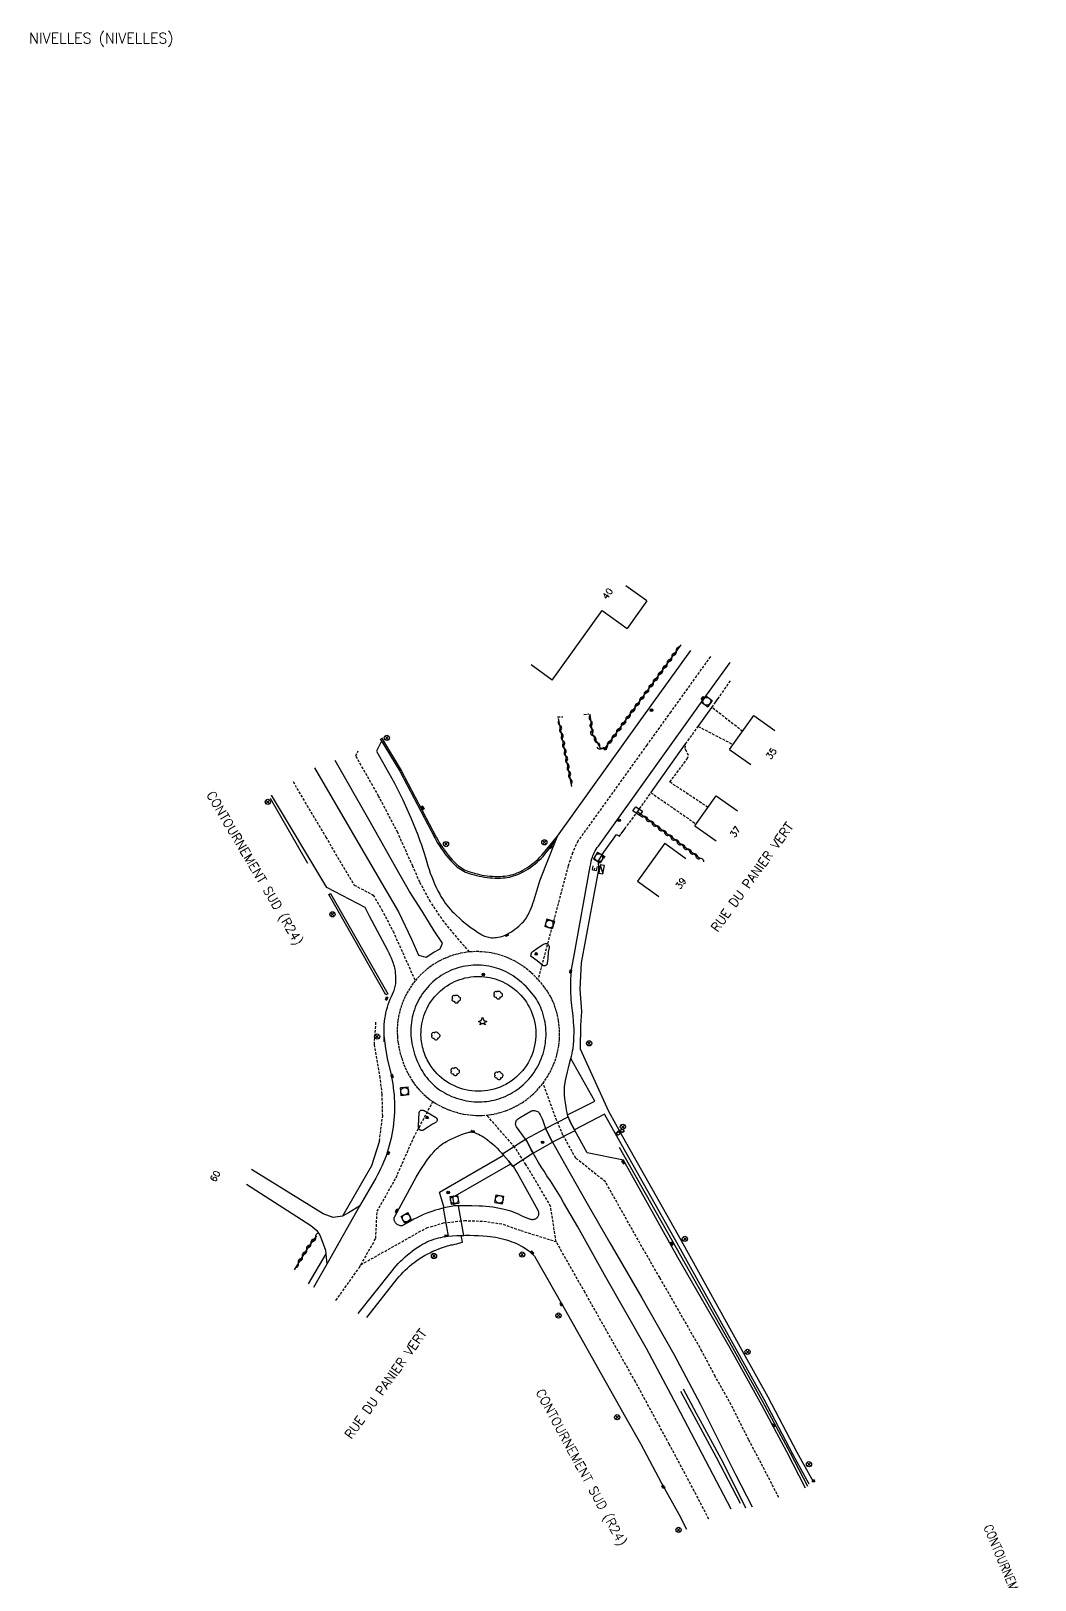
# Model space of a CAD drawing. Header units: millimetres. Extents: x 145512 to 146000, y 142000 to 142988.
# Drawn here: x 145512.2 to 145705.4, y 142440.2 to 142738.5 of the extents above; entities that cross this region are included whole.
import ezdxf
from ezdxf.enums import TextEntityAlignment as Align

# ---------------------------------------------------------------- set-up
doc = ezdxf.new("R2010")
doc.units = ezdxf.units.MM
doc.linetypes.add('DASHED', pattern=[0.75, 0.5, -0.25])
doc.layers.get('0').update_dxf_attribs({"linetype": 'CONTINUOUS'})
for name, color, linetype in [('w0001', 6, 'DASHED'), ('w0003', 5, 'CONTINUOUS'), ('w0008', 7, 'CONTINUOUS'), ('W0010', 4, 'CONTINUOUS'), ('w0014', 7, 'CONTINUOUS'), ('W0015', 2, 'CONTINUOUS'), ('W0017', 7, 'CONTINUOUS'), ('W0020', 2, 'CONTINUOUS'), ('W0101', 7, 'CONTINUOUS'), ('w0112', 1, 'DASHED'), ('w0213', 2, 'CONTINUOUS'), ('w0300', 7, 'CONTINUOUS'), ('w0303', 7, 'CONTINUOUS'), ('w0310', 3, 'CONTINUOUS'), ('w0312', 3, 'CONTINUOUS'), ('w0400', 7, 'CONTINUOUS'), ('w0412', 7, 'CONTINUOUS'), ('w0420', 7, 'CONTINUOUS'), ('w0430', 7, 'CONTINUOUS'), ('w0469', 7, 'CONTINUOUS'), ('w0851', 7, 'CONTINUOUS'), ('W0856', 7, 'CONTINUOUS'), ('W0980', 7, 'CONTINUOUS'), ('w0989', 7, 'CONTINUOUS'), ('W0991', 7, 'CONTINUOUS'), ('w1336', 3, 'CONTINUOUS'), ('w1471', 7, 'CONTINUOUS')]:
    doc.layers.add(name, color=color, linetype=linetype)
doc.styles.get("Standard").update_dxf_attribs({"font": 'romans.shx', "width": 0.85})

# ---------------------------------------------------------------- blocks, each defined once
blk = doc.blocks.new('T856')
for p, q in [((-0.125, 0), (0.125, 0)), ((0, 0.125), (0, -0.125))]:
    blk.add_line(p, q)
blk.add_ellipse((0, 0), major_axis=(-0.177, 0.177), ratio=1, start_param=3.9269908, end_param=10.2101761)
blk = doc.blocks.new('T469')
at = {"color": 0, "linetype": 'Continuous', "flags": 128}
for points in [[(-0.35, 0.35), (0.35, -0.35)], [(-0.35, -0.35), (0.35, 0.35)]]:
    blk.add_lwpolyline(points, dxfattribs=at)
at = {"color": 0, "linetype": 'Continuous'}
blk.add_circle((0, 0), 0.5, dxfattribs=at)
blk = doc.blocks.new('T400')
for p, q in [((-0.15, 0.3), (0.15, 0.3)), ((-0.15, -0.25), (-0.15, 0.3)), ((-0.15, 0.15), (0.15, 0.15)), ((-0.15, 0), (0.15, 0)), ((0.15, 0.3), (0.15, -0.25)), ((-0.15, -0.15), (0.15, -0.15)), ((-0.15, -0.25), (-0.15, -0.3)), ((-0.15, -0.3), (0.15, -0.3)), ((0.15, -0.3), (0.15, -0.25))]:
    blk.add_line(p, q)
blk = doc.blocks.new('T420')
for p, q in [((0.75, 0.75), (-0.75, 0.75)), ((-0.75, 0.75), (-0.75, -0.75)), ((0.75, 0.75), (0.75, -0.75)), ((0.75, -0.75), (-0.75, -0.75))]:
    blk.add_line(p, q)
blk.add_ellipse((0, 0), major_axis=(-0.53, 0.53), ratio=1, start_param=3.926991, end_param=10.210176)
blk = doc.blocks.new('T300')
for p, q in [((-0.8, 0.51), (-0.86, 0.34)), ((-0.86, 0.34), (-0.86, 0.17)), ((-0.86, 0.17), (-0.74, 0.06)), ((-0.69, 0.63), (-0.8, 0.51)), ((-0.8, -0.06), (-0.74, 0.06)), ((-0.74, 0.06), (-0.69, 0.11)), ((-0.57, 0.69), (-0.69, 0.63)), ((-0.46, 0.69), (-0.57, 0.69)), ((-0.29, 0.63), (-0.46, 0.69)), ((-0.29, 0.63), (-0.17, 0.74)), ((-0.23, 0.57), (-0.29, 0.63)), ((-0.17, 0.74), (-0.06, 0.8)), ((-0.06, 0.8), (0.06, 0.8)), ((0.06, 0.8), (0.23, 0.74)), ((0.23, 0.74), (0.34, 0.63)), ((0.34, 0.63), (0.4, 0.51)), ((0.46, 0.46), (0.34, 0.46)), ((0.4, 0.51), (0.4, 0.46)), ((0.57, 0.4), (0.46, 0.46)), ((0.57, 0.4), (0.69, 0.29)), ((0.69, 0.29), (0.74, 0.17)), ((0.74, 0.06), (0.69, -0.17)), ((0.74, 0.17), (0.74, 0.06)), ((-0.8, -0.17), (-0.8, -0.06)), ((-0.8, -0.23), (-0.8, -0.17)), ((-0.74, -0.34), (-0.8, -0.23)), ((-0.69, -0.4), (-0.74, -0.34)), ((-0.51, -0.46), (-0.69, -0.4)), ((-0.4, -0.46), (-0.51, -0.46)), ((-0.4, -0.46), (-0.34, -0.46)), ((-0.34, -0.46), (-0.34, -0.4)), ((-0.34, -0.51), (-0.34, -0.46)), ((-0.29, -0.63), (-0.34, -0.51)), ((-0.17, -0.74), (-0.29, -0.63)), ((-0.06, -0.8), (-0.17, -0.74)), ((0.06, -0.8), (-0.06, -0.8)), ((0.17, -0.74), (0.06, -0.8)), ((0.23, -0.69), (0.17, -0.74)), ((0.29, -0.46), (0.23, -0.46)), ((0.29, -0.63), (0.23, -0.69)), ((0.46, -0.4), (0.29, -0.46)), ((0.34, -0.51), (0.29, -0.63)), ((0.34, -0.51), (0.34, -0.46)), ((0.57, -0.34), (0.46, -0.4)), ((0.63, -0.29), (0.57, -0.34)), ((0.69, -0.17), (0.63, -0.29))]:
    blk.add_line(p, q)
blk = doc.blocks.new('T303')
for p, q in [((-0.77, 0), (-0.28, 0.21)), ((-0.28, -0.21), (-0.77, 0)), ((-0.28, 0.21), (0, 0.83)), ((0, 0.83), (0.28, 0.21)), ((0.28, 0.21), (0.83, 0)), ((0.83, 0), (0.28, -0.21)), ((-0.49, -0.63), (-0.28, -0.21)), ((0, -0.35), (-0.49, -0.63)), ((0.56, -0.63), (0, -0.35)), ((0.28, -0.21), (0.56, -0.63))]:
    blk.add_line(p, q)
blk = doc.blocks.new('t412')
for p, q in [((-0.3, 1.2), (0.3, 1.2)), ((-0.3, 1.2), (-0.3, 0.6)), ((-0.3, 0.6), (0.3, 0.6)), ((-0.3, 0.3), (0.3, 0.3)), ((-0.3, -0.3), (-0.3, 0.3)), ((0, 0.9), (0.3, 0.9)), ((0.3, 0.9), (0.3, 0.6)), ((0.3, 0.3), (0.3, -0.3)), ((0.3, -0.3), (-0.3, -0.3))]:
    blk.add_line(p, q)
blk.add_ellipse((0, 0), major_axis=(0.212, 0.212), ratio=1, start_param=5.497787, end_param=11.780972)
blk = doc.blocks.new('t430')
at = {"flags": 128}
for points in [[(0.8, 0.8), (-0.8, 0.8)], [(-0.8, 0.8), (-0.8, 0)], [(0.8, 0.8), (-0.8, 0)], [(-0.8, 0), (0.8, 0)], [(-0.4, 2.1), (0.4, 2.1)], [(-0.4, 2.1), (-0.4, 1.3)], [(-0.4, 1.7), (0, 1.7)], [(-0.4, 1.3), (0.4, 1.3)], [(0.8, 0), (0.8, 0.8)]]:
    blk.add_lwpolyline(points, dxfattribs=at)
blk = doc.blocks.new('T1471')
at = {"color": 0, "linetype": 'Continuous', "flags": 128}
blk.add_lwpolyline([(-0.75, -0.5), (-0.75, 0.5), (0.75, 0.5), (0.75, -0.5), (-0.75, -0.5)], dxfattribs=at)
blk = doc.blocks.new('T851')
for p, q in [((-0.25, -0.15), (0, 0.32)), ((0, 0.32), (0.25, -0.15)), ((-0.25, -0.15), (0.25, -0.15))]:
    blk.add_line(p, q)
for major_axis in [(-0.106, 0.106), (-0.0354, 0.0354), (-0.0236, 0.0236)]:
    blk.add_ellipse((0, 0), major_axis=major_axis, ratio=1, start_param=3.926991, end_param=10.210176)
blk = doc.blocks.new('t310o')
at = {"color": 0, "linetype": 'Continuous'}
for centre, start, end in [((-0.5, 0.38), 216.8699, 323.1304), ((0.5, -0.37), 36.8699, 143.1303)]:
    blk.add_arc(centre, 0.625, start, end, dxfattribs=at)

msp = doc.modelspace()

# ---------------------------------------------------------------- linework, layer by layer
at = {"layer": 'w0001'}
for points in [[(145642.92, 142618.02), (145640.25, 142614.3), (145635.29, 142607.39), (145630.68, 142600.99), (145617.42, 142582.5), (145616.39, 142580.26), (145615.54, 142577.71), (145609.74, 142555.86)], [(145596.54, 142561.15), (145591.66, 142566.92), (145589.05, 142570.8), (145587.02, 142574.56), (145585.65, 142577.65), (145582.75, 142584.13), (145579.08, 142591.17), (145574.67, 142598.91), (145575.17, 142599.87)], [(145562.61, 142593.94), (145568.9, 142583.28), (145574.37, 142574.02), (145578.06, 142572.1), (145579.68, 142569.29), (145581.86, 142565.13), (145586.13, 142555.6)], [(145656.08, 142456.09), (145652.66, 142462.73), (145650.28, 142467.22), (145646.92, 142473.97), (145643.85, 142479.43), (145641.29, 142484.27), (145633.18, 142498.44), (145630.1, 142503.74), (145622.72, 142516.89), (145617.02, 142521.44), (145614.54, 142525.9), (145613.09, 142529.34), (145610.71, 142535.88)], [(145570.86, 142494.06), (145575.38, 142500.41), (145575.67, 142500.93), (145578.53, 142505.99), (145578.79, 142511.22), (145582.43, 142517.69), (145585.81, 142525.38), (145589.53, 142532.33)], [(145642.6, 142451.95), (145639.82, 142457.35), (145635.01, 142466.35), (145628.48, 142478.4), (145618.79, 142495.57), (145613.22, 142505.39), (145612.18, 142512.17), (145607.43, 142520.22), (145605.24, 142523.57), (145599.87, 142529.75)], [(145575.67, 142500.93), (145588.28, 142508.02), (145591.59, 142508.98), (145595.58, 142509.43), (145599.33, 142509.31), (145603.03, 142508.74), (145606.44, 142507.51), (145613.22, 142505.39)]]:
    msp.add_lwpolyline(points, dxfattribs=at)
msp.add_lwpolyline([(145589.99, 142532.03), (145590.51, 142531.73), (145591.03, 142531.45), (145591.56, 142531.19), (145592.1, 142530.95), (145592.65, 142530.72), (145593.21, 142530.52), (145593.78, 142530.34), (145594.35, 142530.19), (145594.92, 142530.05), (145595.5, 142529.93), (145596.09, 142529.84), (145596.68, 142529.76), (145597.27, 142529.71), (145597.86, 142529.68), (145598.45, 142529.67), (145599.03, 142529.69), (145599.87, 142529.75), (145600.19, 142529.78), (145600.76, 142529.86), (145601.33, 142529.96), (145601.9, 142530.08), (145602.46, 142530.23), (145603.02, 142530.4), (145603.57, 142530.58), (145604.11, 142530.79), (145604.65, 142531.02), (145605.17, 142531.27), (145605.68, 142531.54), (145606.19, 142531.82), (145606.68, 142532.13), (145607.19, 142532.47), (145607.69, 142532.84), (145608.17, 142533.22), (145608.63, 142533.62), (145609.08, 142534.04), (145609.51, 142534.48), (145609.93, 142534.93), (145610.33, 142535.4), (145610.71, 142535.88), (145611.07, 142536.38), (145611.41, 142536.89), (145611.73, 142537.41), (145612.03, 142537.95), (145612.31, 142538.49), (145612.57, 142539.05), (145612.8, 142539.62), (145613.02, 142540.19), (145613.21, 142540.77), (145613.38, 142541.36), (145613.52, 142541.96), (145613.65, 142542.56), (145613.74, 142543.16), (145613.82, 142543.77), (145613.87, 142544.38), (145613.9, 142544.99), (145613.9, 142545.61), (145613.88, 142546.22), (145613.84, 142546.83), (145613.77, 142547.44), (145613.68, 142548.04), (145613.57, 142548.65), (145613.43, 142549.24), (145613.27, 142549.83), (145613.08, 142550.42), (145612.89, 142550.95), (145612.68, 142551.47), (145612.45, 142551.98), (145612.2, 142552.49), (145611.92, 142552.98), (145611.63, 142553.46), (145611.32, 142553.93), (145610.99, 142554.38), (145610.59, 142554.89), (145610.17, 142555.38), (145609.74, 142555.86), (145609.29, 142556.33), (145608.83, 142556.78), (145608.35, 142557.21), (145607.86, 142557.63), (145607.35, 142558.04), (145606.87, 142558.39), (145606.36, 142558.73), (145605.85, 142559.05), (145605.32, 142559.35), (145604.78, 142559.63), (145604.24, 142559.89), (145603.68, 142560.13), (145603.11, 142560.34), (145602.53, 142560.53), (145601.95, 142560.7), (145601.36, 142560.84), (145600.77, 142560.96), (145600.17, 142561.06), (145599.57, 142561.13), (145598.97, 142561.18), (145598.36, 142561.21), (145597.75, 142561.21), (145597.15, 142561.19), (145596.54, 142561.15), (145595.94, 142561.08), (145595.34, 142560.99), (145594.75, 142560.87), (145594.16, 142560.73), (145593.58, 142560.57), (145593, 142560.38), (145592.43, 142560.17), (145591.87, 142559.94), (145591.32, 142559.69), (145590.78, 142559.42), (145590.25, 142559.12), (145589.73, 142558.81), (145589.23, 142558.47), (145588.74, 142558.11), (145588.26, 142557.74), (145587.8, 142557.35), (145587.36, 142556.94), (145586.93, 142556.51), (145586.52, 142556.06), (145586.13, 142555.6), (145585.75, 142555.13), (145585.4, 142554.64), (145585.06, 142554.13), (145584.75, 142553.62), (145584.45, 142553.09), (145584.18, 142552.55), (145583.92, 142552), (145583.69, 142551.44), (145583.49, 142550.87), (145583.3, 142550.29), (145583.14, 142549.71), (145583, 142549.12), (145582.89, 142548.53), (145582.79, 142547.93), (145582.73, 142547.33), (145582.68, 142546.72), (145582.66, 142546.12), (145582.66, 142545.51), (145582.69, 142544.91), (145582.74, 142544.3), (145582.82, 142543.71), (145582.92, 142543.09), (145583.04, 142542.48), (145583.18, 142541.87), (145583.34, 142541.27), (145583.52, 142540.67), (145583.72, 142540.08), (145583.94, 142539.5), (145584.18, 142538.92), (145584.44, 142538.35), (145584.72, 142537.8), (145585.01, 142537.25), (145585.33, 142536.7), (145585.63, 142536.24), (145585.94, 142535.78), (145586.28, 142535.34), (145586.63, 142534.9), (145587, 142534.49), (145587.38, 142534.09), (145587.78, 142533.7), (145588.2, 142533.33), (145588.63, 142532.98), (145589.07, 142532.64), (145589.53, 142532.33)], close=True, dxfattribs=at)
at = {"layer": 'w0003'}
for points in [[(145579.37, 142602.18), (145583.15, 142595.94), (145589.89, 142583.11), (145590.17, 142582.58), (145590.48, 142582.06), (145590.79, 142581.55), (145591.12, 142581.05), (145591.47, 142580.56), (145591.83, 142580.07), (145592.2, 142579.6), (145592.58, 142579.14), (145592.98, 142578.69), (145593.4, 142578.25), (145593.66, 142577.99), (145593.93, 142577.74), (145594.22, 142577.5), (145594.52, 142577.28), (145594.83, 142577.07), (145595.15, 142576.88), (145595.47, 142576.71), (145595.81, 142576.54), (145596.15, 142576.4), (145596.5, 142576.27), (145596.98, 142576.12), (145597.46, 142575.98), (145597.94, 142575.85), (145598.43, 142575.74), (145598.92, 142575.65), (145599.42, 142575.56), (145599.94, 142575.5), (145600.46, 142575.44), (145600.98, 142575.4), (145601.5, 142575.38), (145602.03, 142575.37), (145602.55, 142575.38), (145602.97, 142575.4), (145603.4, 142575.44), (145603.82, 142575.5), (145604.24, 142575.58), (145604.65, 142575.67), (145605.06, 142575.78), (145605.46, 142575.92), (145605.86, 142576.07), (145606.25, 142576.23), (145606.64, 142576.42), (145607.01, 142576.62), (145607.47, 142576.88), (145607.91, 142577.17), (145608.35, 142577.47), (145608.77, 142577.78), (145609.18, 142578.11), (145609.59, 142578.45), (145609.98, 142578.8), (145610.35, 142579.17), (145610.72, 142579.56), (145611.07, 142579.95), (145611.4, 142580.36), (145613.08, 142582.46)], [(145579.65, 142602.35), (145583.43, 142596.1), (145590.17, 142583.26), (145590.46, 142582.74), (145590.75, 142582.23), (145591.07, 142581.73), (145591.39, 142581.23), (145591.73, 142580.75), (145592.08, 142580.27), (145592.45, 142579.8), (145592.83, 142579.35), (145593.22, 142578.91), (145593.63, 142578.47), (145593.88, 142578.22), (145594.15, 142577.98), (145594.42, 142577.76), (145594.71, 142577.55), (145595, 142577.35), (145595.31, 142577.16), (145595.62, 142576.99), (145595.94, 142576.84), (145596.27, 142576.7), (145596.6, 142576.58), (145597.07, 142576.43), (145597.54, 142576.29), (145598.02, 142576.17), (145598.5, 142576.06), (145598.98, 142575.96), (145599.46, 142575.89), (145599.97, 142575.82), (145600.48, 142575.76), (145601, 142575.73), (145601.51, 142575.7), (145602.03, 142575.7), (145602.54, 142575.7), (145602.95, 142575.72), (145603.36, 142575.76), (145603.77, 142575.82), (145604.17, 142575.89), (145604.57, 142575.98), (145604.97, 142576.09), (145605.36, 142576.22), (145605.74, 142576.37), (145606.12, 142576.53), (145606.49, 142576.71), (145606.85, 142576.9), (145607.3, 142577.16), (145607.73, 142577.44), (145608.16, 142577.73), (145608.57, 142578.04), (145608.98, 142578.36), (145609.37, 142578.69), (145609.75, 142579.04), (145610.12, 142579.4), (145610.48, 142579.78), (145610.82, 142580.16), (145611.15, 142580.56), (145613.47, 142583.47)]]:
    msp.add_lwpolyline(points, dxfattribs=at)
msp.add_lwpolyline([(145580.83, 142553.11), (145580.45, 142552.9), (145569.47, 142572.2), (145569.85, 142572.42)], close=True, dxfattribs=at)
at = {"layer": 'w0008'}
for points in [[(145579.64, 142601.73), (145578.64, 142599.82), (145580.99, 142595.71), (145581.57, 142594.69), (145582.12, 142593.66), (145582.67, 142592.63), (145583.19, 142591.58), (145583.74, 142590.44), (145584.27, 142589.29), (145584.79, 142588.14), (145585.29, 142586.97), (145585.74, 142585.88), (145586.18, 142584.78), (145586.61, 142583.67), (145587.02, 142582.56), (145587.3, 142581.77), (145587.57, 142580.97), (145587.82, 142580.17), (145588.07, 142579.36), (145588.33, 142578.43), (145588.55, 142577.72), (145588.78, 142577.02), (145589.02, 142576.32), (145589.29, 142575.63), (145589.56, 142574.94), (145589.86, 142574.26), (145590.17, 142573.59), (145590.49, 142572.92), (145590.83, 142572.27), (145591.08, 142571.83), (145591.34, 142571.39), (145591.61, 142570.97), (145591.9, 142570.56), (145592.2, 142570.15), (145592.52, 142569.76), (145592.85, 142569.38), (145593.19, 142569.01), (145593.55, 142568.65), (145594.08, 142568.15), (145594.62, 142567.65), (145595.17, 142567.17), (145595.74, 142566.7), (145596.32, 142566.25), (145596.9, 142565.81), (145597.5, 142565.38), (145598.11, 142564.97), (145598.72, 142564.57), (145598.96, 142564.43), (145599.21, 142564.31), (145599.47, 142564.2), (145599.73, 142564.1), (145600, 142564.03), (145600.27, 142563.97), (145600.55, 142563.93), (145600.82, 142563.9), (145601.1, 142563.9), (145601.44, 142563.91), (145601.78, 142563.94), (145602.11, 142563.99), (145602.44, 142564.06), (145602.77, 142564.15), (145603.09, 142564.26), (145603.41, 142564.39), (145603.71, 142564.53), (145604.13, 142564.75), (145604.53, 142564.99), (145604.92, 142565.24), (145605.31, 142565.51), (145605.68, 142565.8), (145606.04, 142566.1), (145606.39, 142566.42), (145606.72, 142566.75), (145606.94, 142566.98), (145607.14, 142567.22), (145607.34, 142567.48), (145607.52, 142567.74), (145607.68, 142568.01), (145607.84, 142568.29), (145608.05, 142568.72), (145608.26, 142569.16), (145608.45, 142569.6), (145608.62, 142570.05), (145608.78, 142570.5), (145608.93, 142570.96), (145610.09, 142574.87), (145611.28, 142577.79), (145613.47, 142583.47), (145629.22, 142605.38), (145639.14, 142619.2)], [(145661.23, 142457.88), (145657.59, 142464.93), (145652.82, 142473.92), (145646.7, 142484.85), (145636.63, 142502.31), (145626.21, 142521.06), (145619.21, 142522.45), (145616.74, 142526.92), (145616.38, 142527.6), (145616.03, 142528.29), (145615.71, 142528.98), (145615.6, 142529.24), (145615.51, 142529.5), (145615.44, 142529.77), (145615.33, 142530.26), (145615.24, 142530.75), (145615.16, 142531.25), (145615.05, 142532.07), (145614.94, 142532.9), (145614.86, 142533.73), (145614.83, 142534.1), (145614.82, 142534.47), (145614.83, 142534.84), (145614.86, 142535.22), (145614.91, 142535.59), (145615.06, 142536.41), (145615.22, 142537.24), (145615.4, 142538.06), (145615.6, 142538.87), (145615.82, 142539.69), (145616.08, 142540.61), (145616.21, 142541.1), (145616.32, 142541.59), (145616.41, 142542.08), (145616.48, 142542.58), (145616.56, 142543.31), (145616.62, 142544.03), (145616.66, 142544.76), (145616.69, 142545.49), (145616.69, 142545.95), (145616.68, 142546.41), (145616.65, 142546.87), (145616.57, 142547.85), (145616.48, 142548.83), (145616.37, 142549.81), (145616.26, 142550.83), (145616.2, 142551.39), (145616.15, 142551.96), (145616.11, 142552.52), (145616.08, 142553.14), (145616.06, 142553.75), (145616.06, 142554.37), (145616.06, 142555.14), (145616.08, 142555.91), (145616.11, 142556.68), (145616.13, 142557.03), (145616.17, 142557.38), (145616.22, 142557.74), (145616.61, 142560.15), (145619.79, 142577.63), (145619.89, 142578.13), (145620, 142578.62), (145620.13, 142579.11), (145620.21, 142579.37), (145620.3, 142579.64), (145620.4, 142579.89), (145620.51, 142580.13), (145620.63, 142580.37), (145620.76, 142580.6), (145620.96, 142580.92), (145621.16, 142581.23), (145621.37, 142581.53), (145632.14, 142596.61), (145641.36, 142609.41), (145646.7, 142616.85)], [(145566.74, 142596.57), (145574.01, 142584.12), (145579.65, 142574.47), (145582.89, 142568.86), (145585.43, 142563.62), (145586.73, 142560.5), (145588.21, 142560.15), (145589.71, 142561.12), (145590.91, 142561.78), (145591.34, 142562.84), (145589.78, 142565.19), (145587.44, 142569.01), (145585.01, 142572.8), (145583.24, 142575.93), (145577.17, 142586.63), (145570.7, 142598)], [(145580.17, 142543.83), (145580.14, 142545.05), (145580.13, 142545.78), (145580.13, 142546.5), (145580.14, 142546.86), (145580.16, 142547.21), (145580.21, 142547.76), (145580.29, 142548.31), (145580.38, 142548.87), (145580.49, 142549.41), (145580.62, 142549.96), (145580.77, 142550.49), (145580.93, 142551.02), (145581.12, 142551.54), (145581.32, 142552.06), (145581.54, 142552.57), (145581.95, 142553.47), (145582.06, 142553.71), (145582.15, 142553.96), (145582.22, 142554.22), (145582.28, 142554.48), (145582.33, 142554.75), (145582.36, 142555.01), (145582.39, 142555.43), (145582.4, 142555.84), (145582.4, 142556.26), (145582.38, 142556.67), (145582.35, 142557.09), (145582.3, 142557.5), (145582.25, 142557.79), (145582.19, 142558.09), (145582.12, 142558.38), (145582.03, 142558.66), (145581.93, 142558.95), (145581.74, 142559.45), (145581.53, 142559.94), (145581.31, 142560.44), (145581.08, 142560.92), (145580.83, 142561.4), (145577.31, 142568.07), (145576.47, 142569.72), (145569.1, 142573.56), (145558.49, 142591.31)], [(145580.06, 142545.13), (145580.33, 142542.98), (145580.71, 142540.65), (145581.4, 142537.76), (145581.55, 142537.1), (145581.68, 142536.43), (145581.79, 142535.75), (145581.89, 142535.08), (145581.97, 142534.4), (145582.04, 142533.72), (145582.09, 142533.02), (145582.12, 142532.33), (145582.13, 142531.63), (145582.13, 142530.93), (145582.11, 142530.23), (145582.07, 142529.53), (145582.01, 142528.82), (145581.94, 142528.11), (145581.85, 142527.4), (145581.74, 142526.69), (145581.61, 142525.99), (145581.47, 142525.29), (145581.31, 142524.59), (145581.13, 142523.9), (145580.93, 142523.21), (145580.73, 142522.56), (145580.51, 142521.92), (145580.28, 142521.28), (145580.02, 142520.66), (145579.76, 142520.03), (145579.47, 142519.42), (145579.17, 142518.81), (145578.85, 142518.21), (145578.52, 142517.62), (145575.39, 142512.21), (145569.09, 142501.04), (145566.57, 142496.56)], [(145646.92, 142453.87), (145642.77, 142461.84), (145636.48, 142473.81), (145630.6, 142484.77), (145622.57, 142499.01), (145617.38, 142508.2), (145614.67, 142512.93), (145614.06, 142513.97), (145613.43, 142515.01), (145612.79, 142516.04), (145612.14, 142517.06), (145611.47, 142518.07), (145610.91, 142518.92), (145610.36, 142519.77), (145609.84, 142520.64), (145609.32, 142521.51), (145608.82, 142522.39), (145608.44, 142523.08), (145608.08, 142523.78), (145607.73, 142524.49), (145607.61, 142524.7), (145607.49, 142524.91), (145607.35, 142525.11), (145605.62, 142527.49), (145605.55, 142527.6), (145605.5, 142527.72), (145605.46, 142527.84), (145605.44, 142527.97), (145605.44, 142528.11), (145605.45, 142528.26), (145605.48, 142528.4), (145605.52, 142528.54), (145605.57, 142528.64), (145605.64, 142528.74), (145605.71, 142528.82), (145605.86, 142528.95), (145606.02, 142529.07), (145606.18, 142529.18), (145608.38, 142530.49), (145608.49, 142530.55), (145608.61, 142530.59), (145608.74, 142530.61), (145608.86, 142530.61), (145609.06, 142530.6), (145609.25, 142530.56), (145609.43, 142530.51), (145609.62, 142530.45), (145609.71, 142530.4), (145609.79, 142530.35), (145609.87, 142530.28), (145609.93, 142530.2), (145609.99, 142530.12), (145610.19, 142529.77), (145610.37, 142529.41), (145610.53, 142529.04), (145610.67, 142528.67), (145611.19, 142527.17), (145612.52, 142524.54), (145614.83, 142520.43), (145619.22, 142512.71), (145623.57, 142505.17), (145629.72, 142494.57), (145635.88, 142483.69), (145641.01, 142474.02), (145647.73, 142460.52), (145650.93, 142454.3)], [(145575.14, 142491.56), (145581.66, 142499.77), (145582.05, 142500.25), (145582.45, 142500.71), (145582.87, 142501.17), (145583.29, 142501.61), (145583.74, 142502.03), (145584.19, 142502.45), (145584.65, 142502.85), (145585.13, 142503.24), (145585.62, 142503.61), (145586.12, 142503.97), (145586.63, 142504.31), (145587.14, 142504.64), (145587.55, 142504.88), (145587.96, 142505.11), (145588.38, 142505.31), (145588.81, 142505.5), (145589.25, 142505.68), (145589.69, 142505.83), (145590.14, 142505.97), (145590.59, 142506.1), (145591.05, 142506.2), (145591.51, 142506.29), (145591.98, 142506.36), (145592.44, 142506.41), (145593.28, 142506.48), (145594.11, 142506.53), (145594.95, 142506.57), (145595.79, 142506.59), (145596.62, 142506.59), (145597.46, 142506.58), (145598.29, 142506.55), (145599.13, 142506.5), (145599.96, 142506.44), (145600.51, 142506.38), (145601.05, 142506.31), (145601.59, 142506.22), (145602.12, 142506.11), (145602.66, 142505.99), (145603.19, 142505.85), (145603.71, 142505.7), (145604.23, 142505.53), (145604.74, 142505.35), (145605.17, 142505.18), (145605.6, 142504.99), (145606.02, 142504.8), (145606.43, 142504.59), (145606.83, 142504.37), (145607.14, 142504.19), (145607.43, 142504.01), (145607.72, 142503.81), (145608, 142503.59), (145608.27, 142503.37), (145609.07, 142502.59)], [(145609.07, 142502.59), (145615.01, 142492.13), (145626.35, 142472.02), (145629.48, 142466.51), (145633.53, 142458.88), (145636.86, 142452.87), (145638.29, 142450.03)]]:
    msp.add_lwpolyline(points, dxfattribs=at)
for points in [[(145591.36, 142534.26), (145591.79, 142534.01), (145592.22, 142533.77), (145592.67, 142533.55), (145593.12, 142533.35), (145593.58, 142533.17), (145594.05, 142533), (145594.52, 142532.85), (145595, 142532.71), (145595.48, 142532.6), (145595.97, 142532.5), (145596.46, 142532.42), (145596.95, 142532.36), (145597.45, 142532.32), (145597.94, 142532.29), (145598.44, 142532.29), (145598.92, 142532.3), (145599.4, 142532.33), (145599.88, 142532.37), (145600.35, 142532.44), (145600.83, 142532.52), (145601.3, 142532.63), (145601.76, 142532.75), (145602.22, 142532.88), (145602.68, 142533.04), (145603.13, 142533.21), (145603.57, 142533.4), (145604.01, 142533.61), (145604.43, 142533.83), (145604.85, 142534.07), (145605.26, 142534.32), (145605.68, 142534.61), (145606.1, 142534.91), (145606.5, 142535.23), (145606.89, 142535.57), (145607.26, 142535.92), (145607.62, 142536.28), (145607.97, 142536.66), (145608.3, 142537.05), (145608.62, 142537.45), (145608.92, 142537.87), (145609.21, 142538.3), (145609.48, 142538.73), (145609.73, 142539.18), (145609.96, 142539.64), (145610.18, 142540.1), (145610.37, 142540.58), (145610.55, 142541.06), (145610.71, 142541.54), (145610.85, 142542.03), (145610.97, 142542.53), (145611.08, 142543.03), (145611.16, 142543.54), (145611.22, 142544.04), (145611.26, 142544.55), (145611.29, 142545.06), (145611.29, 142545.57), (145611.27, 142546.08), (145611.24, 142546.59), (145611.18, 142547.1), (145611.11, 142547.61), (145611.01, 142548.11), (145610.89, 142548.61), (145610.76, 142549.1), (145610.61, 142549.59), (145610.45, 142550.02), (145610.28, 142550.44), (145610.09, 142550.86), (145609.89, 142551.26), (145609.67, 142551.66), (145609.43, 142552.05), (145609.17, 142552.43), (145608.9, 142552.8), (145608.56, 142553.24), (145608.2, 142553.67), (145607.83, 142554.08), (145607.44, 142554.49), (145607.04, 142554.88), (145606.62, 142555.25), (145606.2, 142555.62), (145605.76, 142555.96), (145605.36, 142556.26), (145604.94, 142556.54), (145604.51, 142556.81), (145604.08, 142557.06), (145603.63, 142557.29), (145603.17, 142557.5), (145602.71, 142557.7), (145602.24, 142557.87), (145601.76, 142558.03), (145601.28, 142558.17), (145600.79, 142558.29), (145600.3, 142558.39), (145599.8, 142558.47), (145599.3, 142558.54), (145598.8, 142558.58), (145598.3, 142558.6), (145597.8, 142558.6), (145597.29, 142558.58), (145596.79, 142558.55), (145596.29, 142558.49), (145595.79, 142558.41), (145595.3, 142558.32), (145594.81, 142558.2), (145594.33, 142558.06), (145593.85, 142557.91), (145593.38, 142557.74), (145592.91, 142557.55), (145592.45, 142557.34), (145592.01, 142557.11), (145591.57, 142556.86), (145591.14, 142556.6), (145590.72, 142556.32), (145590.31, 142556.03), (145589.92, 142555.72), (145589.54, 142555.39), (145589.17, 142555.05), (145588.81, 142554.7), (145588.47, 142554.33), (145588.15, 142553.95), (145587.84, 142553.55), (145587.54, 142553.15), (145587.26, 142552.73), (145587, 142552.3), (145586.76, 142551.86), (145586.53, 142551.41), (145586.32, 142550.96), (145586.13, 142550.49), (145585.96, 142550.02), (145585.81, 142549.54), (145585.67, 142549.06), (145585.56, 142548.57), (145585.46, 142548.08), (145585.38, 142547.58), (145585.33, 142547.08), (145585.29, 142546.58), (145585.27, 142546.08), (145585.28, 142545.58), (145585.3, 142545.08), (145585.34, 142544.58), (145585.4, 142544.08), (145585.49, 142543.55), (145585.59, 142543.02), (145585.71, 142542.5), (145585.85, 142541.98), (145586.01, 142541.47), (145586.18, 142540.96), (145586.37, 142540.46), (145586.58, 142539.97), (145586.8, 142539.48), (145587.04, 142539), (145587.29, 142538.53), (145587.56, 142538.06), (145587.8, 142537.68), (145588.06, 142537.31), (145588.33, 142536.95), (145588.62, 142536.6), (145588.92, 142536.26), (145589.23, 142535.93), (145589.56, 142535.62), (145589.89, 142535.32), (145590.24, 142535.03), (145590.6, 142534.76), (145590.98, 142534.5)], [(145607.28, 142510.02), (145606.46, 142510.43), (145605.98, 142510.65), (145605.5, 142510.86), (145605.01, 142511.05), (145604.51, 142511.22), (145604.01, 142511.38), (145603.51, 142511.52), (145603, 142511.64), (145602.35, 142511.78), (145601.7, 142511.89), (145601.05, 142511.99), (145600.39, 142512.07), (145599.74, 142512.14), (145599.08, 142512.18), (145598.42, 142512.21), (145597.04, 142512.25), (145595.65, 142512.27), (145594.27, 142512.29), (145594.06, 142512.28), (145593.86, 142512.27), (145593.66, 142512.24), (145593.38, 142512.2), (145591.72, 142511.86), (145591.16, 142511.73), (145590.59, 142511.59), (145590.03, 142511.42), (145589.48, 142511.25), (145588.93, 142511.05), (145588.38, 142510.84), (145587.73, 142510.57), (145587.09, 142510.29), (145586.46, 142509.98), (145585.83, 142509.67), (145585.22, 142509.33), (145584.61, 142508.99), (145583.81, 142508.52), (145583.71, 142508.47), (145583.6, 142508.43), (145583.48, 142508.41), (145583.36, 142508.41), (145583.25, 142508.43), (145583.09, 142508.47), (145582.94, 142508.53), (145582.8, 142508.6), (145582.66, 142508.69), (145582.53, 142508.79), (145582.43, 142508.89), (145582.34, 142509), (145582.26, 142509.12), (145582.19, 142509.25), (145582.13, 142509.39), (145582.09, 142509.53), (145582.07, 142509.65), (145582.06, 142509.76), (145582.07, 142509.88), (145582.09, 142510), (145582.13, 142510.11), (145582.18, 142510.22), (145586.33, 142517.77), (145586.7, 142518.42), (145587.08, 142519.05), (145587.48, 142519.68), (145587.89, 142520.3), (145588.32, 142520.9), (145588.76, 142521.5), (145589.22, 142522.09), (145589.69, 142522.66), (145589.95, 142522.96), (145590.23, 142523.24), (145590.52, 142523.51), (145590.82, 142523.77), (145591.13, 142524.01), (145591.45, 142524.24), (145591.79, 142524.45), (145592.13, 142524.65), (145592.69, 142524.95), (145593.27, 142525.23), (145593.85, 142525.49), (145594.43, 142525.74), (145595.02, 142525.98), (145595.62, 142526.2), (145596.23, 142526.4), (145596.41, 142526.45), (145596.6, 142526.48), (145596.78, 142526.49), (145596.97, 142526.49), (145597.16, 142526.47), (145597.34, 142526.43), (145597.52, 142526.37), (145597.9, 142526.22), (145598.27, 142526.05), (145598.64, 142525.87), (145598.99, 142525.68), (145599.34, 142525.46), (145599.68, 142525.23), (145600.01, 142524.99), (145600.49, 142524.61), (145600.96, 142524.21), (145601.42, 142523.8), (145601.86, 142523.37), (145602.3, 142522.94), (145602.72, 142522.49), (145603.13, 142522.03), (145604.05, 142520.94), (145604.53, 142520.36), (145604.77, 142520.06), (145605, 142519.75), (145605.21, 142519.43), (145605.5, 142518.98), (145605.78, 142518.52), (145606.04, 142518.05), (145609.69, 142511.42), (145609.76, 142511.27), (145609.82, 142511.11), (145609.85, 142510.95), (145609.87, 142510.79), (145609.86, 142510.62), (145609.84, 142510.48), (145609.8, 142510.34), (145609.74, 142510.2), (145609.66, 142510.08), (145609.57, 142509.96), (145609.48, 142509.88), (145609.38, 142509.8), (145609.27, 142509.73), (145609.15, 142509.68), (145609.03, 142509.64), (145608.89, 142509.61), (145608.76, 142509.6), (145608.62, 142509.6), (145608.49, 142509.61), (145608.35, 142509.64), (145607.96, 142509.75)]]:
    msp.add_lwpolyline(points, close=True, dxfattribs=at)
at = {"layer": 'W0010'}
for points in [[(145565.49, 142578.18), (145558.25, 142590.68)], [(145661.68, 142458.2), (145658.32, 142464.63), (145652.95, 142474.69), (145647.24, 142484.94), (145635.58, 142505.62), (145625.41, 142523.48)], [(145648.69, 142454.93), (145644.12, 142463.78), (145637.21, 142476.55)], [(145637.65, 142477.02), (145640.17, 142472.33), (145645.28, 142462.9), (145649.69, 142454.15)]]:
    msp.add_lwpolyline(points, dxfattribs=at)
at = {"layer": 'w0014'}
for points in [[(145643.83, 142609.14), (145644.37, 142609.86)], [(145640.56, 142604.58), (145643.2, 142608.23)], [(145631.48, 142591.8), (145633.75, 142595.07), (145638.15, 142601.22)], [(145625.72, 142583.88), (145626.44, 142584.88)], [(145662.73, 142459.11), (145659.63, 142464.77), (145654.04, 142475.4), (145649.38, 142483.82), (145637.34, 142505.54), (145626.07, 142525.56), (145623.39, 142530.4), (145617.91, 142542.44), (145618, 142546.98), (145618.2, 142549.68), (145617.85, 142553.99), (145618.12, 142559.05), (145621.43, 142577.03), (145621.39, 142578.7), (145622.39, 142580.35), (145624.83, 142583.76), (145625.4, 142583.42)], [(145615.44, 142529.77), (145620.67, 142532.42), (145616.08, 142540.61)], [(145661.92, 142458.66), (145658.81, 142464.33), (145653.23, 142474.96), (145648.57, 142483.38), (145636.54, 142505.09), (145625.26, 142525.11), (145622.56, 142529.92), (145616.74, 142526.92)], [(145607.35, 142525.11), (145611.19, 142527.17)], [(145591.72, 142511.86), (145590.82, 142514.89), (145603.13, 142522.03)], [(145608.82, 142522.39), (145612.52, 142524.54)], [(145593.66, 142512.24), (145593.39, 142513.91), (145604.53, 142520.36)], [(145576.78, 142490.79), (145582.67, 142498.19), (145583.03, 142498.64), (145583.41, 142499.07), (145583.8, 142499.49), (145584.21, 142499.89), (145584.62, 142500.29), (145585.05, 142500.67), (145585.49, 142501.03), (145585.95, 142501.38), (145586.41, 142501.72), (145586.88, 142502.04), (145587.39, 142502.37), (145587.91, 142502.68), (145588.44, 142502.97), (145588.98, 142503.25), (145589.53, 142503.51), (145590.08, 142503.76), (145590.64, 142503.98), (145591.21, 142504.2), (145591.78, 142504.39), (145592.36, 142504.57), (145592.68, 142504.65), (145593, 142504.73), (145593.32, 142504.79), (145593.72, 142504.87), (145594.12, 142504.96), (145594.51, 142505.06), (145595.25, 142505.26), (145594.98, 142506.57)]]:
    msp.add_lwpolyline(points, dxfattribs=at)
msp.add_lwpolyline([(145587.26, 142544.69), (145587.23, 142545.22), (145587.24, 142545.75), (145587.27, 142546.27), (145587.32, 142546.79), (145587.4, 142547.31), (145587.51, 142547.83), (145587.64, 142548.34), (145587.79, 142548.84), (145587.97, 142549.34), (145588.17, 142549.82), (145588.39, 142550.3), (145588.64, 142550.76), (145588.9, 142551.22), (145589.19, 142551.66), (145589.5, 142552.08), (145589.83, 142552.49), (145590.19, 142552.9), (145590.57, 142553.29), (145590.97, 142553.66), (145591.39, 142554.01), (145591.82, 142554.34), (145592.27, 142554.65), (145592.74, 142554.94), (145593.21, 142555.2), (145593.7, 142555.44), (145594.2, 142555.65), (145594.72, 142555.84), (145595.24, 142556), (145595.76, 142556.14), (145596.3, 142556.25), (145596.83, 142556.34), (145597.38, 142556.4), (145597.9, 142556.43), (145598.42, 142556.43), (145598.95, 142556.41), (145599.47, 142556.37), (145599.99, 142556.3), (145600.5, 142556.21), (145601.01, 142556.09), (145601.52, 142555.95), (145602.01, 142555.79), (145602.5, 142555.6), (145602.98, 142555.39), (145603.45, 142555.16), (145603.91, 142554.9), (145604.35, 142554.62), (145604.78, 142554.33), (145605.2, 142554.01), (145605.64, 142553.64), (145606.06, 142553.24), (145606.45, 142552.83), (145606.83, 142552.39), (145607.19, 142551.93), (145607.52, 142551.46), (145607.82, 142550.97), (145608.1, 142550.47), (145608.35, 142549.95), (145608.58, 142549.42), (145608.77, 142548.88), (145608.94, 142548.33), (145609.08, 142547.78), (145609.19, 142547.21), (145609.27, 142546.64), (145609.32, 142546.07), (145609.34, 142545.48), (145609.33, 142544.88), (145609.29, 142544.29), (145609.21, 142543.69), (145609.1, 142543.11), (145608.97, 142542.53), (145608.8, 142541.96), (145608.6, 142541.39), (145608.37, 142540.85), (145608.11, 142540.31), (145607.83, 142539.79), (145607.51, 142539.28), (145607.17, 142538.8), (145606.8, 142538.33), (145606.41, 142537.88), (145606, 142537.46), (145605.55, 142537.04), (145605.08, 142536.65), (145604.59, 142536.29), (145604.07, 142535.96), (145603.54, 142535.65), (145603, 142535.38), (145602.44, 142535.13), (145601.86, 142534.92), (145601.28, 142534.74), (145600.68, 142534.59), (145600.08, 142534.47), (145599.47, 142534.39), (145598.86, 142534.34), (145598.24, 142534.33), (145597.63, 142534.35), (145597.02, 142534.4), (145596.44, 142534.48), (145595.86, 142534.59), (145595.29, 142534.74), (145594.73, 142534.91), (145594.19, 142535.11), (145593.65, 142535.35), (145593.12, 142535.61), (145592.61, 142535.89), (145592.12, 142536.21), (145591.64, 142536.55), (145591.18, 142536.91), (145590.74, 142537.3), (145590.32, 142537.71), (145589.93, 142538.15), (145589.55, 142538.6), (145589.21, 142539.08), (145589, 142539.39), (145588.8, 142539.71), (145588.61, 142540.04), (145588.44, 142540.37), (145588.27, 142540.71), (145588.12, 142541.05), (145587.98, 142541.4), (145587.85, 142541.76), (145587.73, 142542.11), (145587.63, 142542.48), (145587.53, 142542.84), (145587.45, 142543.21), (145587.38, 142543.58), (145587.33, 142543.95), (145587.29, 142544.32)], close=True, dxfattribs=at)
at = {"layer": 'W0015'}
for points in [[(145611.63, 142559.91), (145611.54, 142558.99), (145611.53, 142558.9), (145611.5, 142558.82), (145611.46, 142558.74), (145611.4, 142558.67), (145611.34, 142558.61), (145611.27, 142558.56), (145611.19, 142558.52), (145611.11, 142558.49), (145611.02, 142558.47), (145610.93, 142558.47), (145610.84, 142558.48), (145610.77, 142558.5), (145610.71, 142558.53), (145610.65, 142558.57), (145609.57, 142559.45), (145608.43, 142560.3), (145608.39, 142560.34), (145608.37, 142560.39), (145608.37, 142560.45), (145608.4, 142560.62), (145608.45, 142560.79), (145608.51, 142560.95), (145608.58, 142561.08), (145608.66, 142561.2), (145608.72, 142561.27), (145608.79, 142561.33), (145609.73, 142561.93), (145610.64, 142562.53), (145610.81, 142562.63), (145610.99, 142562.71), (145611.18, 142562.77), (145611.24, 142562.79), (145611.31, 142562.79), (145611.38, 142562.78), (145611.45, 142562.76), (145611.55, 142562.71), (145611.65, 142562.64), (145611.73, 142562.56), (145611.79, 142562.46), (145611.84, 142562.35), (145611.87, 142562.24), (145611.88, 142562.12), (145611.87, 142562), (145611.72, 142561.12)], [(145588.67, 142527.51), (145587.78, 142526.9), (145587.7, 142526.86), (145587.62, 142526.82), (145587.53, 142526.79), (145587.44, 142526.78), (145587.35, 142526.78), (145587.26, 142526.79), (145587.18, 142526.81), (145587.1, 142526.84), (145587.02, 142526.89), (145586.94, 142526.95), (145586.88, 142527.03), (145586.84, 142527.11), (145586.79, 142527.23), (145586.76, 142527.36), (145586.74, 142527.49), (145586.74, 142527.62), (145586.87, 142530.21), (145586.89, 142530.3), (145586.92, 142530.38), (145586.97, 142530.46), (145587.06, 142530.54), (145587.15, 142530.61), (145587.26, 142530.66), (145587.35, 142530.69), (145587.44, 142530.7), (145587.53, 142530.7), (145587.63, 142530.68), (145587.73, 142530.65), (145587.83, 142530.6), (145590.01, 142529.35), (145590.1, 142529.29), (145590.18, 142529.21), (145590.25, 142529.12), (145590.3, 142529.03), (145590.32, 142528.93), (145590.34, 142528.83), (145590.33, 142528.76), (145590.32, 142528.68), (145590.29, 142528.6), (145590.25, 142528.54), (145590.19, 142528.46), (145590.12, 142528.38), (145590.04, 142528.32), (145589.95, 142528.27), (145589.42, 142527.98)]]:
    msp.add_lwpolyline(points, close=True, dxfattribs=at)
at = {"layer": 'W0017'}
for points in [[(145575.39, 142512.21), (145573.31, 142510.9), (145572.13, 142510.31), (145570.36, 142510.03), (145568.43, 142510.72), (145554.65, 142519.29)], [(145553.65, 142516.45), (145566.04, 142508.45), (145567.18, 142507.5), (145567.81, 142506.51), (145568.86, 142503.76), (145568.92, 142503), (145569.09, 142501.04)]]:
    msp.add_lwpolyline(points, dxfattribs=at)
at = {"layer": 'W0020'}
for points in [[(145615.54, 142529.41), (145615.6, 142529.24), (145615.71, 142528.98), (145616.03, 142528.29), (145616.38, 142527.6), (145616.74, 142526.92), (145616.83, 142526.74), (145612.52, 142524.54), (145611.19, 142527.17)], [(145608.82, 142522.39), (145604.92, 142519.85), (145604.77, 142520.06), (145604.53, 142520.36), (145604.05, 142520.94), (145603.13, 142522.03), (145602.9, 142522.28), (145607.35, 142525.11), (145607.49, 142524.91), (145607.61, 142524.7), (145607.73, 142524.49), (145608.08, 142523.78), (145608.44, 142523.08)], [(145592.44, 142506.41), (145593.28, 142506.48), (145594.11, 142506.53), (145594.95, 142506.57), (145595.47, 142506.58), (145594.48, 142512.28), (145594.27, 142512.29), (145594.06, 142512.28), (145593.86, 142512.27), (145593.66, 142512.24), (145593.38, 142512.2), (145591.72, 142511.86), (145591.5, 142511.81)]]:
    msp.add_lwpolyline(points, close=True, dxfattribs=at)
at = {"layer": 'W0101'}
for points in [[(145630.71, 142628.73), (145626.63, 142631.63)], [(145612.46, 142613.5), (145622.1, 142626.89)], [(145622.1, 142626.89), (145626.93, 142623.43)], [(145630.71, 142628.73), (145626.93, 142623.43)], [(145612.46, 142613.5), (145608.4, 142616.42)], [(145646.61, 142600.13), (145651.27, 142606.67)], [(145651.27, 142606.67), (145655.34, 142603.77)], [(145646.61, 142600.13), (145650.68, 142597.23)], [(145639.92, 142585.42), (145644.02, 142591.22)], [(145644.02, 142591.22), (145648.1, 142588.34)], [(145639.92, 142585.42), (145644.01, 142582.54)], [(145634.16, 142582.08), (145628.91, 142574.76)], [(145634.16, 142582.08), (145638.22, 142579.17)], [(145628.91, 142574.76), (145632.98, 142571.85)]]:
    msp.add_lwpolyline(points, dxfattribs=at)
at = {"layer": 'w0112'}
for points in [[(145644.37, 142609.86), (145646.81, 142613.41)], [(145649.1, 142603.62), (145643.2, 142608.23), (145643.83, 142609.14)], [(145613.51, 142606.43), (145614.54, 142606.44)], [(145618.55, 142606.86), (145619.5, 142606.99)], [(145642.44, 142588.99), (145635.11, 142593.86), (145638.46, 142598.32), (145638.71, 142598.98), (145638.34, 142599.74), (145638.07, 142600.35), (145638.15, 142601.22), (145640.56, 142604.58), (145647.29, 142601.09)], [(145626.44, 142584.88), (145628.87, 142588.11), (145631.48, 142591.8), (145640.18, 142585.78)], [(145625.4, 142583.42), (145625.72, 142583.88)], [(145622.39, 142579.23), (145622.68, 142579.65)], [(145579.24, 142524.76), (145579.86, 142529.54), (145579.76, 142533.78), (145579.38, 142536.92), (145578.26, 142543.37), (145578.57, 142547.63)]]:
    msp.add_lwpolyline(points, dxfattribs=at)
at = {"layer": 'w0213'}
msp.add_lwpolyline([(145568.92, 142503), (145565.54, 142497.27)], dxfattribs=at)
at = {"layer": 'w0310'}
for points in [[(145619.73, 142606.91), (145620.17, 142603.12), (145621.69, 142600.45), (145622.54, 142600.17), (145637.27, 142620.28)], [(145616.26, 142593), (145613.71, 142606.08)], [(145567.14, 142506.47), (145565.66, 142504.52), (145562.84, 142499.97)]]:
    msp.add_lwpolyline(points, dxfattribs=at)
at = {"layer": 'w0312'}
msp.add_lwpolyline([(145579.24, 142524.76), (145577.68, 142519.95), (145572.13, 142510.31)], dxfattribs=at)
at = {"layer": 'w1336'}
msp.add_lwpolyline([(145640.88, 142579.12), (145628.87, 142588.11)], dxfattribs=at)

# ---------------------------------------------------------------- block references
at = {"layer": 'w0300'}
for p in [(145594.06, 142552.06), (145602.13, 142552.83), (145590.12, 142544.97), (145593.86, 142538.08), (145602.25, 142537.31)]:
    msp.add_blockref('T300', p, dxfattribs=at)
at = {"layer": 'w0303'}
msp.add_blockref('T303', (145599.07, 142547.74), dxfattribs=at)
at = {"layer": 'w0310'}
for p, rotation in [((145634.61, 142616.65), 53.79571778584979), ((145635.5, 142617.86), 53.79571778584979), ((145636.38, 142619.07), 53.79571778584979), ((145632.84, 142614.23), 53.79571778584979), ((145633.72, 142615.44), 53.79571778584979), ((145630.18, 142610.6), 53.79571778584979), ((145631.07, 142611.81), 53.79571778584979), ((145631.95, 142613.02), 53.79571778584979), ((145628.41, 142608.18), 53.79571778584979), ((145629.29, 142609.39), 53.79571778584979), ((145613.96, 142604.78), 101.0638322844153), ((145619.87, 142605.7), 276.6313989832525), ((145625.75, 142604.55), 53.79571778584979), ((145626.64, 142605.76), 53.79571778584979), ((145627.52, 142606.97), 53.79571778584979), ((145614.25, 142603.31), 101.0638322844153), ((145614.54, 142601.84), 101.0638322844153), ((145620.37, 142602.77), 299.5549939151359), ((145620.05, 142604.21), 276.6313989832525), ((145621.11, 142601.47), 299.5549939151359), ((145623.98, 142602.13), 53.79571778584979), ((145624.86, 142603.34), 53.79571778584979), ((145614.82, 142600.36), 101.0638322844153), ((145615.11, 142598.89), 101.0638322844153), ((145622, 142600.34), 341.7630130140989), ((145623.09, 142600.92), 53.79571778584979), ((145615.4, 142597.42), 101.0638322844153), ((145615.69, 142595.95), 101.0638322844153), ((145615.97, 142594.48), 101.0638322844153), ((145566.96, 142506.23), 232.8241702634291), ((145565.21, 142503.8), 238.2074042608371), ((145566.05, 142505.04), 232.8241702634291), ((145563.63, 142501.25), 238.2074042608371), ((145564.42, 142502.52), 238.2074042608371)]:
    msp.add_blockref('t310o', p, dxfattribs=dict(at, rotation=rotation))
at = {"layer": 'w0400'}
for p, rotation in [((145641.46, 142609.99), 324.3128693156516), ((145587.56, 142588.88), 207.7088054821178), ((145612.15, 142581.38), 321.426311114361), ((145603.75, 142564.37), 295.2414521624377), ((145616.03, 142557.39), 354.0346272906011), ((145580.63, 142552.2), 338.5092831823561), ((145581.69, 142537.24), 192.6023751493898), ((145597.16, 142526.59), 263.2921757297296), ((145580.92, 142522.39), 161.1741679732904), ((145626.16, 142520.7), 29.07263794856812), ((145582.56, 142511.35), 331.1754819207835), ((145592.13, 142506.49), 276.3915892751656), ((145635.44, 142504.97), 29.07263794856812), ((145608.64, 142503.26), 229.4087326513219), ((145614.25, 142493.26), 209.6334627636093), ((145655.01, 142470.01), 27.91292756742164), ((145633.84, 142458.16), 208.9775824536696)]:
    msp.add_blockref('T400', p, dxfattribs=dict(at, rotation=rotation))
at = {"layer": 'w0412', "rotation": 119.3098624440437}
msp.add_blockref('t412', (145625.93, 142526.71), dxfattribs=at)
at = {"layer": 'w0420'}
for p, rotation in [((145642.23, 142609.42), 54.31286931565157), ((145621.43, 142579.31), 58.87590049862045), ((145611.97, 142566.53), 343.1057725923474), ((145584.1, 142534.29), 275.3916185517826), ((145593.66, 142513.43), 98.97082356989715), ((145602.29, 142513.53), 169.8201745635649), ((145584.41, 142509.94), 209.6931643768926)]:
    msp.add_blockref('T420', p, dxfattribs=dict(at, rotation=rotation))
at = {"layer": 'w0430', "rotation": 80.72143854424932}
msp.add_blockref('t430', (145622.38, 142577.01), dxfattribs=at)
at = {"layer": 'w0469'}
for p in [(145580.66, 142602.37), (145557.76, 142590.05), (145592.05, 142581.92), (145610.97, 142582.25), (145570.2, 142568.39), (145578.79, 142544.86), (145619.58, 142543.56), (145626.07, 142527.48), (145638, 142505.91), (145589.73, 142502.62), (145606.7, 142502.89), (145613.69, 142491.15), (145650.06, 142484.14), (145624.99, 142471.57), (145661.88, 142462.51), (145636.78, 142449.88)]:
    msp.add_blockref('T469', p, dxfattribs=at)
at = {"layer": 'w0851'}
for p in [(145609.41, 142560.79), (145588.41, 142529.27), (145662.74, 142459.34)]:
    msp.add_blockref('T851', p, dxfattribs=at)
at = {"layer": 'W0856'}
for p in [(145631.57, 142607.71), (145625.37, 142586.49), (145599.23, 142556.81), (145610.63, 142524.49), (145592.48, 142514.82)]:
    msp.add_blockref('T856', p, dxfattribs=at)
at = {"layer": 'w1336', "rotation": 143.1953795620415}
for p in [(145630.07, 142587.21), (145631.27, 142586.31), (145632.47, 142585.41), (145633.68, 142584.52), (145634.88, 142583.62), (145636.08, 142582.72), (145637.28, 142581.82), (145638.48, 142580.92), (145639.68, 142580.02), (145640.88, 142579.12)]:
    msp.add_blockref('t310o', p, dxfattribs=at)
at = {"layer": 'w1471', "rotation": 324.7359770320875}
msp.add_blockref('T1471', (145628.92, 142588.28), dxfattribs=at)

# ---------------------------------------------------------------- texts
at = {"layer": 'W0980'}
msp.add_text('NIVELLES (NIVELLES)', height=2, dxfattribs=at).set_placement((145511.85, 142737.09), align=Align.MIDDLE_LEFT)
at = {"layer": 'w0989'}
for s, rotation, p in [('CONTOURNEMENT SUD (R24)', 300.5664, (145546.65, 142591.9)), ('RUE DU PANIER VERT', 54.2571, (145643.59, 142565.34)), ('RUE DU PANIER VERT', 54.5444, (145573.12, 142467.73)), ('CONTOURNEMENT SUD (R24)', 298.4438, (145610.01, 142476.83))]:
    msp.add_text(s, height=1.75, rotation=rotation, dxfattribs=at).set_placement(p, align=Align.MIDDLE_LEFT)
at = {"layer": 'w0989', "width": 0.85}
msp.add_text('CONTOURNEMENT SUD', height=1.75, rotation=292.7626, dxfattribs=at).set_placement((145696.25, 142450.76), align=Align.MIDDLE_LEFT)
at = {"layer": 'W0991'}
for s, rotation, p in [('40', 54.5793, (145623.12, 142630.14)), ('35', 54.5438, (145654.64, 142599.34)), ('37', 54.7748, (145647.69, 142584.28)), ('39', 54.3884, (145637.22, 142574.35)), ('60', 60.5856, (145547.63, 142517.97))]:
    msp.add_text(s, height=1.25, rotation=rotation, dxfattribs=at).set_placement(p, align=Align.MIDDLE_CENTER)

doc.saveas('drawing.dxf')
